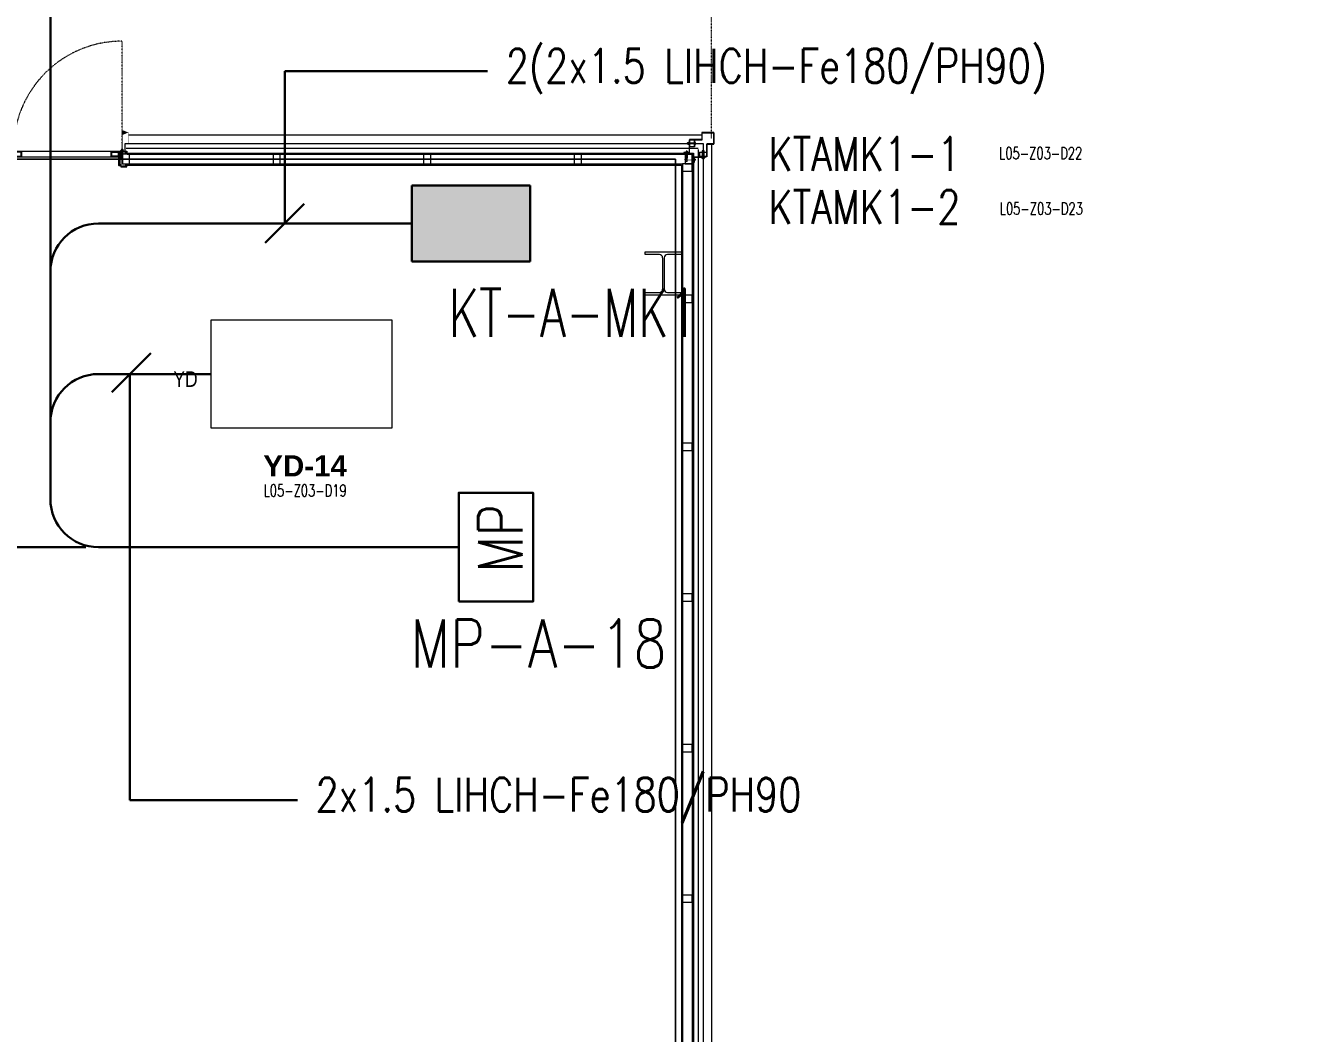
# Model space of a CAD drawing. Extents: x -2749 to 23780, y -1311 to 8245.
# Drawn here: x 19928 to 20988, y 1114 to 1951 of the extents above; entities that cross this region are included whole.
import ezdxf

# ---------------------------------------------------------------- set-up
doc = ezdxf.new("R2010")
doc.units = 0
doc.header["$MEASUREMENT"] = 0
doc.linetypes.add('DOT2', pattern=[0.125, 0, -0.125])
doc.linetypes.add('HIDDEN', pattern=[0.375, 0.25, -0.125])
doc.layers.get('0').update_dxf_attribs({"color": 9, "lineweight": 9})
for name, color, linetype, lineweight in [('06B', 9, 'Continuous', 9), ('06D', 9, 'Continuous', 9), ('10', 9, 'Continuous', 9), ('11', 9, 'Continuous', 9), ('20', 9, 'DOT2', 9), ('33', 9, 'BATTING', 9), ('40B', 9, 'Continuous', 9), ('E-AYDINLATMA VE PRİZ PANOSU', 7, 'Continuous', 30), ('E-DEDEKTÖR NUMARALARI', 20, 'Continuous', 30), ('E-KABLO', 7, 'Continuous', 30), ('E-KUVVET PANOSU (MCC)', 7, 'Continuous', 30), ('E-MODÜL HATTI', 6, 'Continuous', 30), ('E-YAZI', 7, 'Continuous', 30), ('EQ LIST', 7, 'Continuous', 13), ('H-DAMPER', 1, 'Continuous', 13), ('H-DAMPER-TEXT', 251, 'Continuous', 13)]:
    doc.layers.add(name, color=color, linetype=linetype, lineweight=lineweight)
doc.styles.add('Arial', font='arial.ttf', dxfattribs={"height": 2.5})
doc.styles.add('E-YAZI', font='txttw.shx')
doc.linetypes.add('BATTING', pattern='A,0.0001,-0.1,[134,ltypeshp.shx,S=0.1,R=0,X=-0.1,Y=0],-0.2,[134,ltypeshp.shx,S=0.1,R=180,X=0.1,Y=0],-0.1', length=0.4001000000000001)

# ---------------------------------------------------------------- blocks, each defined once
blk = doc.blocks.new('prf-scr2')
at = {"linetype": 'DOT2', "ltscale": 10}
blk.add_line((0, 0.1857142500000009), (-1e-16, -1.064285649999999), dxfattribs=at)
for p, q in [((0.09163645, -0.2441290999999978), (-0.0916364500000001, -0.2046380999999997)), ((-0.0916364500000001, -0.2439350999999988), (0.09163645, -0.2834260999999969)), ((0.09163645, -0.3231106000000011), (-0.0916364500000001, -0.2836195999999972)), ((-0.0916364500000001, -0.3229165999999964), (0.09163645, -0.3624076000000003)), ((0.09163645, -0.4020920499999989), (-0.0916364500000001, -0.3626011000000005)), ((-0.0916364500000001, -0.4018980999999997), (0.09163645, -0.4413891000000035)), ((0.09163645, -0.481073749999996), (-0.0916364500000001, -0.4415827499999978)), ((-0.0916364500000001, -0.4808798000000082), (0.09163645, -0.5203708500000005)), ((0.09163645, -0.5600555500000042), (-0.0916364500000001, -0.5205644500000006)), ((-0.0916364500000001, -0.5598615499999994), (0.09163645, -0.5993525500000034)), ((0.09163645, -0.6390373000000011), (-0.0916364500000001, -0.5995462500000088)), ((-0.0916364500000001, -0.6388432500000079), (0.09163645, -0.6783342500000061)), ((0.09163645, -0.7180189000000042), (-0.0916364500000001, -0.6785278500000061)), ((-0.0916364500000001, -0.7178253000000041), (0.09163645, -0.7573160000000088)), ((0.0552420499999996, -0.8362981999999988), (-0.0804827000000004, -0.7641103499999986)), ((-0.0690517, -0.7968069000000071), (0.0552420499999996, -0.8362981999999988)), ((0.09163645, -0.1651476000000059), (0, -0.1454021000000068)), ((0, -0.184699100000006), (0.09163645, -0.2044445999999993))]:
    blk.add_line(p, q)
blk.add_lwpolyline([(0.2314285999999996, 0), (-0.2314285999999996, 0), (-0.2314285999999996, -0.0100617499999998), (-0.1200000000000003, -0.1428571000000034), (0.1200000000000003, -0.1428571499999975), (0.2314285999999996, -0.0100617499999999), (0.2314285999999996, 0)], close=True)
for points in [[(0.2314285999999996, -0.0100617499999999), (-0.2314285999999996, -0.0100617499999998)], [(-0.0916364500000001, -0.1428571059091098), (-0.0916364500000001, -0.2046379999999999), (-0.1200003499999994, -0.2210138499999971), (-0.1200003499999994, -0.227559350000007), (-0.0916364500000001, -0.2439350999999988), (-0.0916364500000001, -0.2836194999999975), (-0.1200003499999994, -0.2999953500000004), (-0.1200003499999994, -0.3065408499999989), (-0.0916364500000001, -0.3229165999999964), (-0.0916364500000001, -0.3626010000000008), (-0.1200003499999994, -0.3789767999999981), (-0.1200003499999994, -0.3855223499999965), (-0.0916364500000001, -0.4018980999999997), (-0.0916364500000001, -0.4415827000000036), (-0.1200003499999994, -0.4579585000000009), (-0.1200003499999994, -0.4645040499999994), (-0.0916364500000001, -0.4808798000000082), (-0.0916364500000001, -0.5205644500000006), (-0.1200003499999994, -0.5369402000000038), (-0.1200003499999994, -0.5434858500000077), (-0.0916364500000001, -0.5598615499999994), (-0.0916364500000001, -0.5995461500000033), (-0.1200003499999994, -0.6159219500000006), (-0.1200003499999994, -0.6224674999999991), (-0.0916364500000001, -0.6388432500000079), (-0.0916364500000001, -0.6785278500000061), (-0.1200003499999994, -0.6949041500000078), (-0.1200003499999994, -0.7014492000000077), (-0.0916364500000001, -0.7178253000000041), (-0.0916364500000001, -0.7322130000000074), (-0.0804827000000004, -0.7641103499999986), (-0.0974138499999996, -0.7738857499999995), (-0.0974138499999996, -0.7804311500000041), (-0.0690517, -0.7968069000000071), (-0.0082380000000001, -0.9441533999999989), (-1e-16, -0.95), (0.008237999999999999, -0.9441533999999989), (0.0834733999999997, -0.7555572500000495), (0.09163645, -0.7573160000000088), (0.1200003499999994, -0.7409402999999998), (0.1200003499999994, -0.7343950500000063), (0.09163645, -0.7180189000000042), (0.09163645, -0.6783342500000061), (0.1200003499999994, -0.6619585000000087), (0.1200003499999994, -0.6554130500000043), (0.09163645, -0.6390371500000072), (0.09163645, -0.5993525500000034), (0.1200003499999994, -0.5829768000000002), (0.1200003499999994, -0.5764312499999961), (0.09163645, -0.5600554500000045), (0.09163645, -0.5203708500000005), (0.1200003499999994, -0.5039951500000086), (0.1200003499999994, -0.4974494999999991), (0.09163645, -0.481073749999996), (0.09163645, -0.4413891000000035), (0.1200003499999994, -0.4250134500000002), (0.1200003499999994, -0.4184677999999963), (0.09163645, -0.4020920499999989), (0.09163645, -0.3624076000000003), (0.1200003499999994, -0.3460319499999969), (0.1200003499999994, -0.3394862999999987), (0.09163645, -0.3231106000000011), (0.09163645, -0.2834260999999969), (0.1200003499999994, -0.2670504499999993), (0.1200003499999994, -0.2605048000000067), (0.09163645, -0.2441290999999978), (0.09163645, -0.2044445999999993), (0.1200003499999994, -0.1880689500000073), (0.1200003499999994, -0.1815233000000035), (0.09163645, -0.1651476000000059), (0.09163645, -0.1428571440909536)]]:
    blk.add_lwpolyline(points)
blk = doc.blocks.new('gr-p-barel kilitli kapı kolu')
at = {"flags": 128}
for points in [[(-0.8999999999996362, 0.8000000000001818), (-0.8999999999996362, 4.900000000000545), (-11.69999999999891, 4.90000000000009), (-11.69999999999891, 6.700000000000273), (0.9000000000005456, 6.700000000000728), (0.8999999999996362, 0.8000000000001818)], [(-0.8000000000001818, 5), (0.8000000000001818, 6.600000000000362)]]:
    blk.add_lwpolyline(points, dxfattribs=at)
blk.add_lwpolyline([(-2.75, 0), (-2.75, 0.6999999999998181), (2.75, 0.7000000000002728), (2.75, 0)])
blk.add_lwpolyline([(-1.300000000000181, 0.7000000000002728), (1.300000000000181, 0.7000000000002728), (1.300000000000181, 0.8000000000001818), (-1.300000000000181, 0.8000000000001818)], close=True)
blk = doc.blocks.new('k-audi-teras')
at = {"layer": '10'}
for points in [[(-12.40000000000054, 4.599999999998544, 0.4142135623730951), (-12.49999999999909, 4.5), (-12.49999999999909, 0.0999999999985448, 0.4142135623730951), (-12.39999999999872, 0), (-7.099999999999454, 0), (-7.099999999999454, -0.2000000000007276), (-12.39999999999872, -0.2000000000007276, -0.4142135623730951), (-12.69999999999982, 0.0999999999985448), (-12.69999999999982, 4.5, -0.4142135623730951), (-12.40000000000054, 4.799999999999272), (-11.5, 4.799999999999272, -0.4142135623730951), (-11.19999999999982, 4.5), (-11.19999999999982, 3.399999999997817), (-11.39999999999963, 3.399999999997817), (-11.39999999999963, 4.5, 0.4142135623730951), (-11.5, 4.599999999998544)], [(-11.49999999999909, -0.2000000000007276, 0.4142135623730951), (-11.80000000000018, -0.5), (-11.80000000000018, -1.5, 0.4142135623730951), (-11.49999999999909, -1.80000000000291), (-5.099999999999454, -1.80000000000291, 0.4142135623730951), (-4.799999999999272, -1.5, 0.4142135623730951), (-5.099999999999454, -1.200000000000727), (-5.999999999999091, -1.200000000000727), (-6, -0.2000000000007276), (0, -0.2000000000007276, 0.4142135623730951), (0.3000000000001819, 0.0999999999985448), (0.3000000000001819, 4.5, 0.4142135623730951), (0, 4.799999999999272), (-0.9000000000005456, 4.799999999999272, 0.4142135623730951), (-1.199999999999818, 4.5), (-1.199999999999818, 3.399999999997817), (-1, 3.399999999997817), (-1, 4.5, -0.4142135623730951), (-0.9000000000005456, 4.599999999998544), (0, 4.599999999998544, -0.4142135623724291), (0.1000000000003638, 4.5), (0.0999999999994543, 0.0999999999985448, -0.4142135623730951), (0, 0), (-6.199999999999817, 0), (-6.199999999999817, -1.400000000001455), (-5.099999999999454, -1.400000000001455, -0.4142135623730951), (-4.99999999999909, -1.5, -0.4142135623730951), (-5.099999999999454, -1.600000000002182), (-11.49999999999909, -1.600000000002182, -0.4142135623730951), (-11.59999999999945, -1.5), (-11.59999999999945, -0.5, -0.4142135623730951), (-11.49999999999909, -0.4000000000014552), (-10.59999999999945, -0.4000000000014552), (-10.59999999999945, -0.2000000000007276)], [(0.8138061564332019, 0.3789291877910728), (0.1724479160593546, -1), (-2.699999999999818, -1), (-2.699999999999818, -1.200000000000727), (0.3000000000001819, -1.200000000000727), (0.9836971237273247, 0.2699583792127669, 14.79600197240014)], [(-12.40000000000051, -183.4000000000014, -0.4142135623730951), (-12.49999999999906, -183.3000000000029), (-12.49999999999906, -178.9000000000014, -0.4142135623730951), (-12.3999999999987, -178.8000000000029), (-7.099999999999424, -178.8000000000029), (-7.099999999999424, -178.6000000000021), (-12.3999999999987, -178.6000000000021, 0.4142135623730951), (-12.69999999999979, -178.9000000000014), (-12.69999999999979, -183.3000000000029, 0.4142135623730951), (-12.40000000000051, -183.6000000000021), (-11.49999999999997, -183.6000000000021, 0.4142135623730951), (-11.19999999999979, -183.3000000000029), (-11.19999999999979, -182.2000000000007), (-11.39999999999961, -182.2000000000007), (-11.39999999999961, -183.3000000000029, -0.4142135623730951), (-11.49999999999997, -183.4000000000014)], [(-11.49999999999906, -178.6000000000021, -0.4142135623730951), (-11.80000000000015, -178.3000000000029), (-11.80000000000015, -177.3000000000029, -0.4142135623730951), (-11.49999999999906, -177), (-5.099999999999425, -177, -0.4142135623730951), (-4.799999999999243, -177.3000000000029, -0.4142135623730951), (-5.099999999999425, -177.6000000000022), (-5.999999999999063, -177.6000000000022), (-5.999999999999972, -178.6000000000021), (2.84e-14, -178.6000000000021, -0.4142135623730951), (0.3000000000002103, -178.9000000000014), (0.3000000000002103, -183.3000000000029, -0.4142135623730951), (2.84e-14, -183.6000000000021), (-0.9000000000005172, -183.6000000000021, -0.4142135623730951), (-1.199999999999789, -183.3000000000029), (-1.199999999999789, -182.2000000000007), (-0.9999999999999716, -182.2000000000007), (-0.9999999999999716, -183.3000000000029, 0.4142135623730951), (-0.9000000000005172, -183.4000000000014), (2.84e-14, -183.4000000000014, 0.4142135623724291), (0.1000000000003922, -183.3000000000029), (0.0999999999994827, -178.9000000000014, 0.4142135623730951), (2.84e-14, -178.8000000000029), (-6.199999999999789, -178.8000000000029), (-6.199999999999789, -177.4000000000014), (-5.099999999999425, -177.4000000000014, 0.4142135623730951), (-4.999999999999061, -177.3000000000029, 0.4142135623730951), (-5.099999999999425, -177.2000000000007), (-11.49999999999906, -177.2000000000007, 0.4142135623730951), (-11.59999999999942, -177.3000000000029), (-11.59999999999942, -178.3000000000029, 0.4142135623730951), (-11.49999999999906, -178.4000000000014), (-10.59999999999942, -178.4000000000014), (-10.59999999999942, -178.6000000000021)], [(0.8138061564332303, -179.178929187794), (0.172447916059383, -177.8000000000029), (-2.699999999999789, -177.8000000000029), (-2.699999999999789, -177.6000000000022), (0.3000000000002103, -177.6000000000022), (0.9836971237273531, -179.0699583792157, -14.79600197240014)]]:
    blk.add_lwpolyline(points, format="xyb", close=True, dxfattribs=at)
for points in [[(-1.349999999993002, -88.80000000000292), (-3.349999999993002, -88.80000000000292), (-3.349999999993002, -89.1000000000022), (-4.393404064992779, -89.1000000000022), (-4.393404064992864, -1.5), (-3.349999999993087, -1.5), (-3.349999999993087, -1.80000000000291), (-1.349999999993087, -1.80000000000291), (-1.349999999993087, -1.5), (-3.050000000004728, -1.5), (-3.050000000004728, -1.200000000000727), (-4.693404064995775, -1.200000000000727), (-4.693404064995688, -89.40000000000146), (-3.050000000004644, -89.40000000000146), (-3.050000000004644, -89.1000000000022), (-1.349999999993002, -89.1000000000022)], [(-3.349999999993002, -88.80000000000292), (-1.349999999993002, -88.80000000000292), (-1.349999999993002, -89.40000000000146), (0.3000000000011767, -89.40000000000146), (0.3000000000010914, -1.200000000000727), (-1.349999999993087, -1.200000000000727), (-1.349999999993087, -1.80000000000291), (-3.349999999993087, -1.80000000000291), (-3.349999999993087, -2.100000000002182), (-1.050000000004729, -2.100000000002182), (-1.050000000004729, -1.5), (-1.819e-12, -1.5), (-1.7337e-12, -89.1000000000022), (-1.050000000004644, -89.1000000000022), (-1.050000000004644, -88.49999999999999), (-3.349999999993002, -88.49999999999999), (-3.349999999993002, -88.80000000000292)], [(-1.349999999993002, -90), (-3.349999999993002, -90), (-3.349999999993002, -89.70000000000074), (-4.393404064992779, -89.70000000000074), (-4.393404064992836, -177.3000000000029), (-3.349999999993059, -177.3000000000029), (-3.349999999993059, -177), (-1.349999999993059, -177), (-1.349999999993059, -177.3000000000029), (-3.050000000004701, -177.3000000000029), (-3.050000000004701, -177.6000000000022), (-4.693404064995746, -177.6000000000022), (-4.693404064995688, -89.40000000000146), (-3.050000000004644, -89.40000000000146), (-3.050000000004644, -89.70000000000074), (-1.349999999993002, -89.70000000000074)], [(-3.349999999993002, -90), (-1.349999999993002, -90), (-1.349999999993002, -89.40000000000146), (0.3000000000011767, -89.40000000000146), (0.3000000000011198, -177.6000000000022), (-1.349999999993059, -177.6000000000022), (-1.349999999993059, -177), (-3.349999999993059, -177), (-3.349999999993059, -176.7000000000007), (-1.0500000000047, -176.7000000000007), (-1.0500000000047, -177.3000000000029), (-1.7906e-12, -177.3000000000029), (-1.7337e-12, -89.70000000000074), (-1.050000000004644, -89.70000000000074), (-1.050000000004644, -90.3000000000029), (-3.349999999993002, -90.3000000000029), (-3.349999999993002, -90)]]:
    blk.add_lwpolyline(points, dxfattribs=at)
for points in [[(-4.199999999998908, -2.100000000002182), (-4.199999999998908, -8.100000000002183), (-0.1999999999989086, -8.100000000002183), (-0.1999999999989086, -2.100000000002182)], [(-3.899999999995998, -2.400000000001455), (-3.899999999995998, -7.800000000002909), (-0.500000000001819, -7.800000000002909), (-0.500000000001819, -2.400000000001455)], [(-4.199999999998823, -88.49999999999999), (-4.199999999998823, -82.5), (-0.1999999999988233, -82.5), (-0.1999999999988233, -88.49999999999999)], [(-3.899999999995913, -88.20000000000074), (-3.899999999995913, -82.80000000000291), (-0.5000000000017338, -82.80000000000291), (-0.5000000000017338, -88.20000000000074)], [(-4.199999999998823, -90.3000000000029), (-4.199999999998823, -96.30000000000292), (-0.1999999999988233, -96.30000000000292), (-0.1999999999988233, -90.3000000000029)], [(-3.899999999995913, -90.6000000000022), (-3.899999999995913, -96), (-0.5000000000017338, -96), (-0.5000000000017338, -90.6000000000022)], [(-4.19999999999888, -176.7000000000007), (-4.19999999999888, -170.7000000000007), (-0.1999999999988802, -170.7000000000007), (-0.1999999999988802, -176.7000000000007)], [(-3.899999999995969, -176.4000000000014), (-3.899999999995969, -171), (-0.5000000000017906, -171), (-0.5000000000017906, -176.4000000000014)]]:
    blk.add_lwpolyline(points, close=True, dxfattribs=at)
for centre in [(1.299993494237241, 0.9500000000007276), (1.29999349423727, -179.7500000000036)]:
    blk.add_circle(centre, 0.55, dxfattribs=at)
at = {"layer": '20', "linetype": 'HIDDEN'}
for points in [[(0.0999999999994543, 0.2000000000007276), (-1.199999999999818, 0.2000000000007276), (-1.199999999999818, 1.700000000000727), (0.0999999999994543, 1.700000000000727)], [(0.7900915428790541, 0.3999999999978172), (-1, 0.3999999999978172), (-1, 1.5), (0.7900915428781446, 1.5)], [(0.0999999999994827, -179.0000000000036), (-1.199999999999789, -179.0000000000036), (-1.199999999999789, -180.5000000000036), (0.0999999999994827, -180.5000000000036)], [(0.7900915428790825, -179.2000000000007), (-0.9999999999999716, -179.2000000000007), (-0.9999999999999716, -180.3000000000029), (0.790091542878173, -180.3000000000029)]]:
    blk.add_lwpolyline(points, dxfattribs=at)
at = {"layer": '20'}
for points in [[(1.29999349423906, 0.9500000000007276), (91.65552728707868, 0.9500000000007276)], [(1.299993494239089, -179.7500000000036), (91.6555272870787, -179.7500000000036)]]:
    blk.add_lwpolyline(points, dxfattribs=at)
for centre, start, end in [((1.294518384255439, 0.9523150683271524), 268.3229339510341, 359.9985320700342), ((1.294518384255468, -179.75231506833), 0.0014679301743171, 91.6770660489658)]:
    blk.add_arc(centre, 90.36100893247914, start, end, dxfattribs=at)
at = {"layer": '06B', "xscale": -1, "rotation": 90}
blk.add_blockref('gr-p-barel kilitli kapı kolu', (-4.70602854289055, -81.4000000062806), dxfattribs=at)
at = {"layer": '06B', "rotation": 270}
blk.add_blockref('gr-p-barel kilitli kapı kolu', (0.3060285428783516, -81.4000000062806), dxfattribs=at)
at = {"layer": '10'}
for p in [(-2.199999999998908, -1.5), (-2.421629659781416, -89.70000000000074)]:
    blk.add_blockref('prf-scr2', p, dxfattribs=at)
at = {"layer": '10', "xscale": -1, "rotation": 180}
for p in [(-2.421629659781416, -89.1000000000022), (-2.19999999999888, -177.3000000000029)]:
    blk.add_blockref('prf-scr2', p, dxfattribs=at)
blk = doc.blocks.new('çelik dübel')
at = {"linetype": 'HIDDEN', "ltscale": 7}
for p, q in [((-87.1999999999971, -1.999999999912688), (-84.99999999999274, 2.000000000087311)), ((-67.99999999999272, 2.000000000087311), (-84.99999999999274, 2.000000000087311)), ((-67.99999999999272, 3), (-57.99999999999272, 2.000000000087311)), ((-8.499999999992724, 2.000000000087311), (-57.99999999999272, 2.000000000087311)), ((-84.99999999999274, -5.999999999912688), (-87.1999999999971, -1.999999999912688)), ((-67.99999999999272, -5.999999999912688), (-84.99999999999274, -5.999999999912688)), ((-67.99999999999272, -7), (-57.99999999999272, -5.999999999912688)), ((-8.499999999992724, -5.999999999912688), (-57.99999999999272, -5.999999999912688))]:
    blk.add_line(p, q, dxfattribs=at)
at = {"linetype": 'Continuous'}
for p, q in [((-8.499999999992724, 2.000000000087311), (-8.499999999992724, 3)), ((-4.999999999992723, 4.000000000087311), (-7.499999999992723, 4.000000000087311)), ((-3.999999999992724, 2.000000000087311), (-3.999999999992724, 3)), ((-0.999999999992724, 2.000000000087311), (-3.999999999992724, 2.000000000087311)), ((7.276000000000001e-12, -4.999999999970896), (7.276000000000001e-12, 1)), ((-8.499999999992724, -5.999999999912688), (-8.499999999992724, -7)), ((-4.999999999992723, -7.999999999912688), (-7.499999999992723, -7.999999999912688)), ((-3.999999999992724, -5.999999999912688), (-3.999999999992724, -7)), ((-0.999999999992724, -5.999999999912688), (-3.999999999992724, -5.999999999912688))]:
    blk.add_line(p, q, dxfattribs=at)
for points in [[(-67.99999999999272, 2.000000000087311), (-67.99999999999272, 3)], [(-67.99999999999272, -5.999999999912688), (-67.99999999999272, -7)]]:
    blk.add_lwpolyline(points)
for centre, start, end in [((-7.499999999985447, 3), 90, 180), ((-4.999999999985448, 3), 0, 90), ((-0.999999999985448, 1), 0, 90), ((-7.499999999985447, -7), 180, 270), ((-4.999999999985448, -7), 270, 0), ((-0.999999999985448, -4.999999999970896), 270, 0)]:
    blk.add_arc(centre, 0.9999999999999994, start, end, dxfattribs=at)
blk = doc.blocks.new('montaj elemanı')
for p, q in [((-0.8517858106788481, 6.604659478640313, 2.46928594e-08), (-0.8517858106788481, 5.944755379221532, 2.46928594e-08)), ((-0.8517858106788481, 5.944755379221532, 2.46928594e-08), (0.9023917018203064, 5.944755379221532, 2.46928594e-08)), ((-0.8517858106788481, 1.02907350420719), (0.9023917018203064, 1.02907350420719)), ((-0.8517858106788481, 0.3691694047884084), (-0.8517858106788481, 1.02907350420719)), ((0.6831195127451793, 0.2793487411108799), (-0.6325136216182728, 0.2802429576513532)), ((0.6865378419133777, 6.694461582416579, 2.46928594e-08), (-0.6290952924500745, 6.693567365899752, 2.46928594e-08)), ((-0.4530910956527805, 0.2347771229906357), (-0.478034156258218, 0.2203749998116109)), ((-0.478034156258218, 0.2203749998116109), (-0.4530910956527805, 0.2059728766089393)), ((-0.4530910956527805, 0.1173885614953178), (-0.478034156258218, 0.1029864382926462)), ((-0.478034156258218, 0.1029864382926462), (-0.4530910956527805, 0.0885843151008885)), ((-0.4735153044312029, 5.944755379221532, 2.46928594e-08), (0.5241211955726613, 5.944755379221532, 2.46928594e-08)), ((-0.4735153044312029, 1.2369144416989), (-0.4735153044312029, 5.736914441706176, 2.46928594e-08)), ((-0.4735153044312029, 1.02907350420719), (0.5241211955726613, 1.02907350420719)), ((-0.4530910956527805, 0.2801210067918873), (-0.4530910956527805, 0.2347771229906357)), ((-0.4530910956527805, 0.2059728766089393), (-0.4530910956527805, 0.1173885614953178)), ((-0.4530910956527805, 0.0885843151008885), (-0.4530910956527805, 0.0442921575504443)), ((-0.4530910956527805, 0.0442921575504443), (-0.3964256025647046, 0)), ((0, 0), (-0.3964256025647046, 0)), ((0, 0), (0.4403403287433321, 0)), ((0.5196023437456461, 0.0442921575504443), (0.4403403287433321, 0)), ((0.4946592831402086, 0.2646671573511412), (0.5196023437456461, 0.2790692805538129)), ((0.4946592831402086, 0.1760828422484337), (0.4946592831402086, 0.2646671573511412)), ((0.5196023437456461, 0.161680719058495), (0.4946592831402086, 0.1760828422484337)), ((0.4946592831402086, 0.1472785958540044), (0.5196023437456461, 0.161680719058495)), ((0.4946592831402086, 0.0651313165544707), (0.4946592831402086, 0.1472785958540044)), ((0.5196023437456461, 0.0507291933517991), (0.4946592831402086, 0.0651313165544707)), ((0.5196023437456461, 0.0442921575504443), (0.4946592831402086, 0.0586942807531159)), ((0.4946592831402086, 0.0298900343586865), (0.5196023437456461, 0.0442921575504443)), ((0.5241211955726613, 5.736914441706176, 2.46928594e-08), (0.5241211955726613, 1.2369144416989)), ((0.9023917018203064, 5.944755379221532, 2.46928594e-08), (0.9023917018203064, 6.604659478640313, 2.46928594e-08)), ((0.9023917018203064, 1.02907350420719), (0.9023917018203064, 0.3691694047884084))]:
    blk.add_line(p, q)
at = {"lineweight": 9}
blk.add_line((-0.1526554200972896, 0.2807020520085643), (-0.1530642271536635, 0.2807020520085643), dxfattribs=at)
at = {"elevation": 2.46928594e-08}
blk.add_lwpolyline([(1.24715535181167, 5.736914441706176), (-1.154981273182784, 5.736914441706176), (-1.154981273182784, 5.903187191714097), (1.24715535181167, 5.903187191714097)], close=True, dxfattribs=at)
blk.add_lwpolyline([(1.24715535181167, 1.2369144416989), (-1.154981273182784, 1.2369144416989), (-1.154981273182784, 1.070641691701894), (1.24715535181167, 1.070641691701894)], close=True)
for centre, radius, start, end in [((-0.6325136216182728, 6.378785280399824, 2.46928594e-08), 0.3148006453709906, 89.37782946957059, 134.1503030438377), ((-0.6325136216182728, 0.5950436030161655), 0.3148006453709906, 225.8496969561623, 270.000001650643), ((0.6831195127451793, 6.381923753715454, 2.46928594e-08), 0.3125563885965679, 45.44895558867136, 90.70241818130062), ((0.6831195127451793, 0.5919051297005354), 0.3125563885965679, 269.9221118669112, 314.5510444113286)]:
    blk.add_arc(centre, radius, start, end)
blk = doc.blocks.new('prf-36')
for p, q in [((-15, 18), (15, 18)), ((-15, 15.75), (-15, 18)), ((-3.324999999997087, 15.75), (-15, 15.75)), ((-0.625, 13.05000000001746), (-0.625, -13.04999999998836)), ((0.625, 13.05000000001746), (0.625, -13.04999999998836)), ((15, 15.75), (3.325000000004366, 15.75)), ((15, 18), (15, 15.75)), ((-15, -15.75), (-3.324999999997087, -15.75)), ((-15, -18), (-15, -15.75)), ((15, -18), (-15, -18)), ((3.325000000004366, -15.75), (15, -15.75)), ((15, -15.75), (15, -18))]:
    blk.add_line(p, q)
for centre, start, end in [((-3.324999999997087, 13.05000000001746), 0, 90), ((3.325000000004366, 13.05000000001746), 90, 180), ((-3.324999999997087, -13.04999999998836), 270, 0), ((3.325000000004366, -13.04999999998836), 180, 270)]:
    blk.add_arc(centre, 2.7, start, end)
blk = doc.blocks.new('ÇATI KATI PLANI')
at = {"layer": '06D'}
for points in [[(20013.49999999941, 1859.999995651102), (20489.53317094204, 1859.999995651102)], [(20010.7721903744, 1844.999995651099), (20010.7721903744, 1852.999995651102), (20490.47754126703, 1852.999995651102), (20490.47754126703, 316.9999956510947)], [(20497.47732412214, 1852.339320524228), (20497.47754126703, 309.9999956510947)]]:
    blk.add_lwpolyline(points, dxfattribs=at)
at = {"layer": '06D', "elevation": -8.435682e-10}
for points in [[(20479.26738593643, 1854.628431894424), (20478.76738593643, 1854.628431894424), (20478.76738593641, 1845.899995651096, -0.4142135623730951), (20478.36738593642, 1845.499995651094), (20474.56738580319, 1845.499995651102), (20474.56738580319, 1844.999997262868), (20479.26738580319, 1844.999996940478)], [(20492.10597751035, 1841.789840320502), (20492.10597751035, 1841.289840320502), (20483.37754126702, 1841.289840320489, 0.4142135623730951), (20482.97754126702, 1840.889840320487), (20482.97754126703, 1837.089840187262), (20482.47754287879, 1837.089840187262), (20482.47754255641, 1841.789840187259)]]:
    blk.add_lwpolyline(points, format="xyb", close=True, dxfattribs=at)
at = {"layer": '10'}
for points, const_width in [([(20011.82780962448, 1834.999995651102), (20008.49999999941, 1834.999995651102), (20008.49999999944, 1861.999995651105), (20013.49999999941, 1861.999995651095), (20013.49999999944, 1852.999995651102), (20018.49999999941, 1852.999995651102)], 0.2), ([(20013.49999999941, 1855.999995651102), (20489.53317094204, 1855.999995651102)], 0.1), ([(20493.47754126703, 1841.796711572209), (20493.47754126703, 313.9999956510947)], 0.1)]:
    blk.add_lwpolyline(points, dxfattribs=dict(at, const_width=const_width))
for points in [[(20479.26738590797, 1855.999995651109), (20489.73317094203, 1855.999995651102), (20489.73317094203, 1861.799995657664), (20499.27754126702, 1861.79999565181), (20499.27754126707, 1852.539320805834), (20493.47754126702, 1852.539319989257), (20493.47754126704, 1841.789840187255), (20493.67754126703, 1841.789840187261), (20493.67754126703, 1852.339319989259), (20499.47754126705, 1852.339320805837), (20499.47754126702, 1861.999995651808), (20489.53317094204, 1861.999995657661), (20489.53317094204, 1856.199995651095), (20485.46739173332, 1856.199995651106), (20479.26738590798, 1856.199995651106)], [(20487.47754126703, 1841.789840187266), (20487.47754126703, 1845.789840187266), (20493.47754126703, 1845.789840187266), (20493.47754126703, 1841.789840187266)], [(20487.47754126703, 1841.789840187259), (20487.47754126703, 1845.789840187259), (20493.47754126703, 1845.789840187259), (20493.47754126703, 1841.789840187259)], [(20487.67754126703, 1841.989840187263), (20487.67754126703, 1845.589840187269), (20493.27754126702, 1845.589840187269), (20493.27754126702, 1841.989840187263)], [(20487.67754126703, 1841.989840187256), (20487.67754126703, 1845.589840187269), (20493.27754126702, 1845.589840187269), (20493.27754126702, 1841.989840187256)], [(20008.49999999944, 1843.999995651102), (20008.49999999944, 1835.999995651102), (20014.49999999944, 1835.999995651102), (20014.49999999944, 1843.999995651102)], [(20133.49999999944, 1843.999995651102), (20133.49999999944, 1835.999995651102), (20139.49999999944, 1835.999995651102), (20139.49999999944, 1843.999995651102)], [(20258.49999999944, 1843.999995651102), (20258.49999999944, 1835.999995651102), (20264.49999999944, 1835.999995651102), (20264.49999999944, 1843.999995651102)], [(20383.49999999944, 1843.999995651102), (20383.49999999944, 1835.999995651102), (20389.49999999944, 1835.999995651102), (20389.49999999944, 1843.999995651102)], [(20481.47754126703, 1835.999995651102), (20473.47754126703, 1835.999995651102), (20473.47754126703, 1829.999995651102), (20481.47754126703, 1829.999995651102)], [(20475.47754126703, 1843.999995651102), (20475.47754126703, 1835.999995651102), (20481.47754126703, 1835.999995651102), (20481.47754126703, 1843.999995651102)], [(20481.47754126703, 1726.999995679118), (20473.47754126703, 1726.999995679118), (20473.47754126703, 1720.999995679118), (20481.47754126703, 1720.999995679118)], [(20481.47754126703, 1604.000000004649), (20473.47754126703, 1604.000000004649), (20473.47754126703, 1598.000000004649), (20481.47754126703, 1598.000000004649)], [(20481.47754126703, 1479.000000004649), (20473.47754126703, 1479.000000004649), (20473.47754126703, 1473.000000004649), (20481.47754126703, 1473.000000004649)], [(20481.47754126703, 1354.000000004649), (20473.47754126703, 1354.000000004649), (20473.47754126703, 1348.000000004649), (20481.47754126703, 1348.000000004649)], [(20481.47754126703, 1229.000000004649), (20473.47754126703, 1229.000000004649), (20473.47754126703, 1223.000000004649), (20481.47754126703, 1223.000000004649)]]:
    blk.add_lwpolyline(points, close=True, dxfattribs=at)
at = {"layer": '10', "elevation": -8.435682e-10}
for points in [[(20483.26738590797, 1849.999995651102), (20479.26738590797, 1849.999995651102), (20479.26738590797, 1855.999995651102), (20483.26738590797, 1855.999995651102)], [(20483.26738590799, 1849.999995651102), (20479.26738590799, 1849.999995651102), (20479.26738590799, 1855.999995651102), (20483.26738590799, 1855.999995651102)], [(20483.06738590798, 1850.199995651103), (20479.46738590797, 1850.199995651103), (20479.46738590797, 1855.799995651101), (20483.06738590798, 1855.799995651101)], [(20483.06738590799, 1850.199995651103), (20479.46738590797, 1850.199995651103), (20479.46738590797, 1855.799995651101), (20483.06738590799, 1855.799995651101)]]:
    blk.add_lwpolyline(points, close=True, dxfattribs=at)
at = {"layer": '11'}
for points in [[(20008.49999999944, 1847.999995651102), (20008.8812015498, 1847.999995651102)], [(20011.47518600531, 1844.999995651102), (20482.47754126703, 1844.999995651102), (20482.47754126703, 1144.995000013678)], [(20481.47754126703, 1844.999995651102), (20481.47754126703, 1144.995000013678)], [(20011.47518600531, 1835.999995651102), (20473.47754126703, 1835.999995651102), (20473.47754126703, 333.999995651091)], [(20011.47518600531, 1834.999995651102), (20472.47754126703, 1834.999995651102), (20472.47754126703, 334.999995651091)], [(20012.47518600532, 1843.999995651102), (20481.47754126703, 1843.999995651102)], [(20482.47754126703, 1843.999995651102), (20482.47754126703, 1144.995000013678)], [(20481.47754126703, 1144.995000013678), (20481.47754126703, 331.997803043705)], [(20482.47754126703, 1144.995000013678), (20482.47754126703, 344.999995651091)]]:
    blk.add_lwpolyline(points, dxfattribs=at)
at = {"layer": '33', "ltscale": 0.4}
for points in [[(20011.47518600531, 1848.999995651102), (20486.47754126703, 1848.999995651102)], [(20486.47754126703, 1847.999995651102), (20486.47754126703, 320.9999956510947)]]:
    blk.add_lwpolyline(points, dxfattribs=at)
at = {"layer": '40B'}
for points in [[(19789.99999852523, 2364.999999934098), (19789.99999852523, 1839.999995651102), (20467.47515708096, 1839.999995651102), (20467.50000000183, 324.9999958589651), (21852.49847650594, 324.999995651091), (21852.49847650594, 2364.999999957123)], [(20467.47515708096, 1839.999995651102), (18997.49999999881, 1839.999995651102), (18997.49999999881, 324.9999956510947), (20467.47515708096, 324.9999956510947)]]:
    blk.add_lwpolyline(points, close=True, dxfattribs=at)
at = {"rotation": 90}
blk.add_blockref('k-audi-teras', (19828.5721903744, 1846.199995651099), dxfattribs=at)
at = {"layer": '06D', "extrusion": (0, 0, -1)}
for p, xscale, yscale, zscale, rotation in [((-20476.66862982824, 1846.49999565116), -0.1000000000003638, 0.1000000000003638, -0.1000000000003638, 270), ((-20476.66862982824, 1846.49999565116), -0.1000000000058208, 0.1000000000058208, -0.1000000000058208, 270), ((-20483.97754126709, 1839.19108421231), 0.1000000000003638, 0.1000000000003638, -0.1000000000003638, 180)]:
    blk.add_blockref('çelik dübel', p, dxfattribs=dict(at, xscale=xscale, yscale=yscale, zscale=zscale, rotation=rotation))
at = {"layer": '06D', "rotation": 270}
blk.add_blockref('montaj elemanı', (20477.53047146627, 1852.999995651102, -2.55364276e-08), dxfattribs=at)
at = {"layer": '06D'}
blk.add_blockref('montaj elemanı', (20490.43145422771, 1840.05292574556, -2.46928594e-08), dxfattribs=at)
at = {"layer": '10'}
blk.add_blockref('prf-36', (20457.47754126699, 1744.999995679914), dxfattribs=at)
blk = doc.blocks.new('100_KUVVET PANOSU (MCC)')
at = {"layer": 'E-KUVVET PANOSU (MCC)', "color": 4}
for p, q in [((-3.071861439966597, 3.948125625262037), (3.071861439966597, 3.948125625262037)), ((-3.071861439966597, 0), (-3.071861439966597, 3.948125625262037)), ((3.071861439966597, 3.948125625262037), (3.071861439966597, 0)), ((3.071861439966597, 0), (-3.071861439966597, 0))]:
    blk.add_line(p, q, dxfattribs=at)
blk.add_solid([(-3.071861439966597, 3.948125625262037), (3.071861439966597, 3.948125625262037), (-3.071861439966597, 0), (3.071861439966597, 0)], dxfattribs=at)
blk = doc.blocks.new('E-MODUL PANOLARI')
at = {"layer": 'E-KABLO', "color": 1}
blk.add_lwpolyline([(-49.03491141009727, 66.92121620138641), (49.03491141009727, 66.92121620138641), (49.03491141009727, 0), (-49.03491141009727, 0)], close=True, dxfattribs=at)
at = {"layer": 'E-KABLO', "color": 1, "style": 'E-YAZI', "width": 0.8}
blk.add_text('MP', height=40, dxfattribs=at).set_placement((-22.96727593004834, 9.537680164436097))

msp = doc.modelspace()

# ---------------------------------------------------------------- linework, layer by layer
at = {"layer": '20'}
msp.add_lwpolyline([(20497.48742981523, 1856.999995652972), (20497.48742981523, 2347.999999956999)], dxfattribs=at)
at = {"layer": 'E-MODÜL HATTI', "ltscale": 50}
for p, q in [((19948.70766173851, 1557.755053620371), (19948.70766173851, 2465.803487935664)), ((20248.59790329944, 1786.540867103831), (19988.70766173851, 1786.540867103831)), ((20082.19999533613, 1661.478005388941), (19988.70766173851, 1661.478005388941)), ((19978.02245233942, 1517.755053620371), (19182.25001954273, 1517.755053620371)), ((20287.60121815233, 1517.755053620371), (19988.70766173851, 1517.755053620371))]:
    msp.add_line(p, q, dxfattribs=at)
for centre, start, end in [((19988.70766173851, 1746.540867103831), 90, 180), ((19988.70766173851, 1621.478005388941), 90, 180), ((19988.70766173851, 1557.755053620371), 180, 270)]:
    msp.add_arc(centre, 40, start, end, dxfattribs=at)
at = {"layer": 'E-YAZI', "color": 3}
for p, q in [((20143.19197586074, 1912.845566574193), (20311.57592758292, 1912.845566574193)), ((20143.19197586074, 1786.540867103831), (20143.19197586074, 1912.845566574193)), ((20159.35441657357, 1802.703307816657), (20127.02953514792, 1770.378426391006)), ((20032.10933316916, 1678.89536269736), (19999.7844517435, 1646.570481271709)), ((20014.69197586074, 1661.478005388941), (20014.69197586074, 1307.845566574193)), ((20014.69197586074, 1307.845566574193), (20153.69197586074, 1307.845566574193))]:
    msp.add_line(p, q, dxfattribs=at)
at = {"layer": 'H-DAMPER'}
msp.add_lwpolyline([(20232.19999533613, 1616.478005388941), (20082.19999533613, 1616.478005388941), (20082.19999533613, 1706.478005388941), (20232.19999533613, 1706.478005388941)], close=True, dxfattribs=at)

# ---------------------------------------------------------------- block references
msp.add_blockref('ÇATI KATI PLANI', (3.274180926382542e-11, 0))
at = {"layer": 'E-KABLO', "color": 1, "xscale": 0.9216, "yscale": 0.9216, "zscale": 0.9216, "rotation": 90}
msp.add_blockref('E-MODUL PANOLARI', (20349.27581100352, 1517.755053620371), dxfattribs=at)
at = {"layer": 'E-KUVVET PANOSU (MCC)', "xscale": 16, "yscale": 16, "zscale": 16}
msp.add_blockref('100_KUVVET PANOSU (MCC)', (20297.74768633891, 1754.955862101735), dxfattribs=at)

# ---------------------------------------------------------------- texts
at = {"layer": 'E-AYDINLATMA VE PRİZ PANOSU', "color": 4, "style": 'E-YAZI', "width": 0.7}
msp.add_text('KT-A-MK1', height=40, dxfattribs=at).set_placement((20279.40401018062, 1692.347755876253))
at = {"layer": 'E-DEDEKTÖR NUMARALARI', "style": 'E-YAZI', "width": 0.7}
for s, p in [('L05-Z03-D22', (20736.19224945957, 1839.84554559191)), ('L05-Z03-D23', (20736.69233067416, 1793.845421115002)), ('L05-Z03-D19', (20125.69198465452, 1559.845592505189))]:
    msp.add_text(s, height=10, dxfattribs=at).set_placement(p)
at = {"layer": 'E-YAZI', "color": 3, "style": 'E-YAZI', "width": 0.8}
for s, height, p in [('2(2x1.5 LIHCH-Fe180/PH90)', 28, (20326.69197586074, 1903.345566574193)), ('KTAMK1-1', 28, (20544.69197586074, 1830.154334480314)), ('KTAMK1-2', 28, (20544.69197586074, 1786.154334480314)), ('MP-A-18', 40, (20247.60121384636, 1417.866501751014)), ('2x1.5 LIHCH-Fe180/PH90', 28, (20168.80802413857, 1298.345566574193))]:
    msp.add_text(s, height=height, dxfattribs=at).set_placement(p)
at = {"layer": 'EQ LIST', "color": 6, "insert": (20160.12254686642, 1585.29783822078), "char_height": 17.55, "width": 288.0489130434783, "attachment_point": 5}
msp.add_mtext('{\\fArial|b1|i0|c162|p34;YD-14}', dxfattribs=at)
at = {"layer": 'H-DAMPER-TEXT', "style": 'Arial', "width": 0.8}
msp.add_text('YD', height=13, dxfattribs=at).set_placement((20050.76290902065, 1650.850289273993))

doc.saveas('drawing.dxf')
